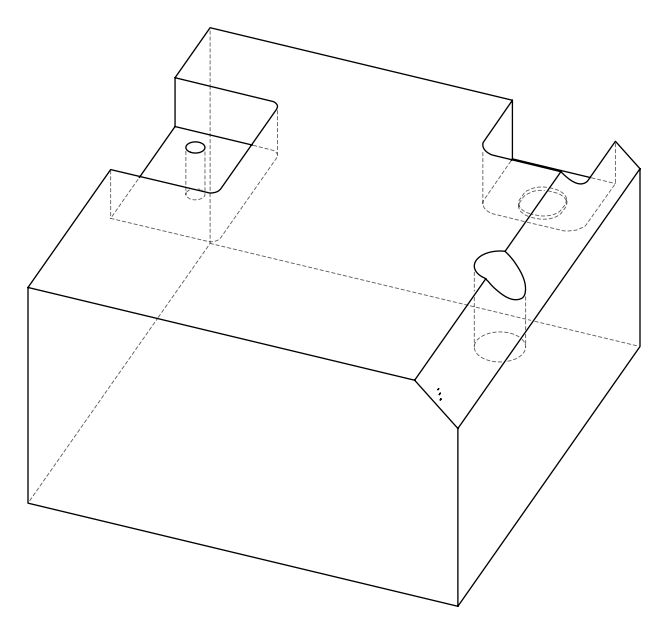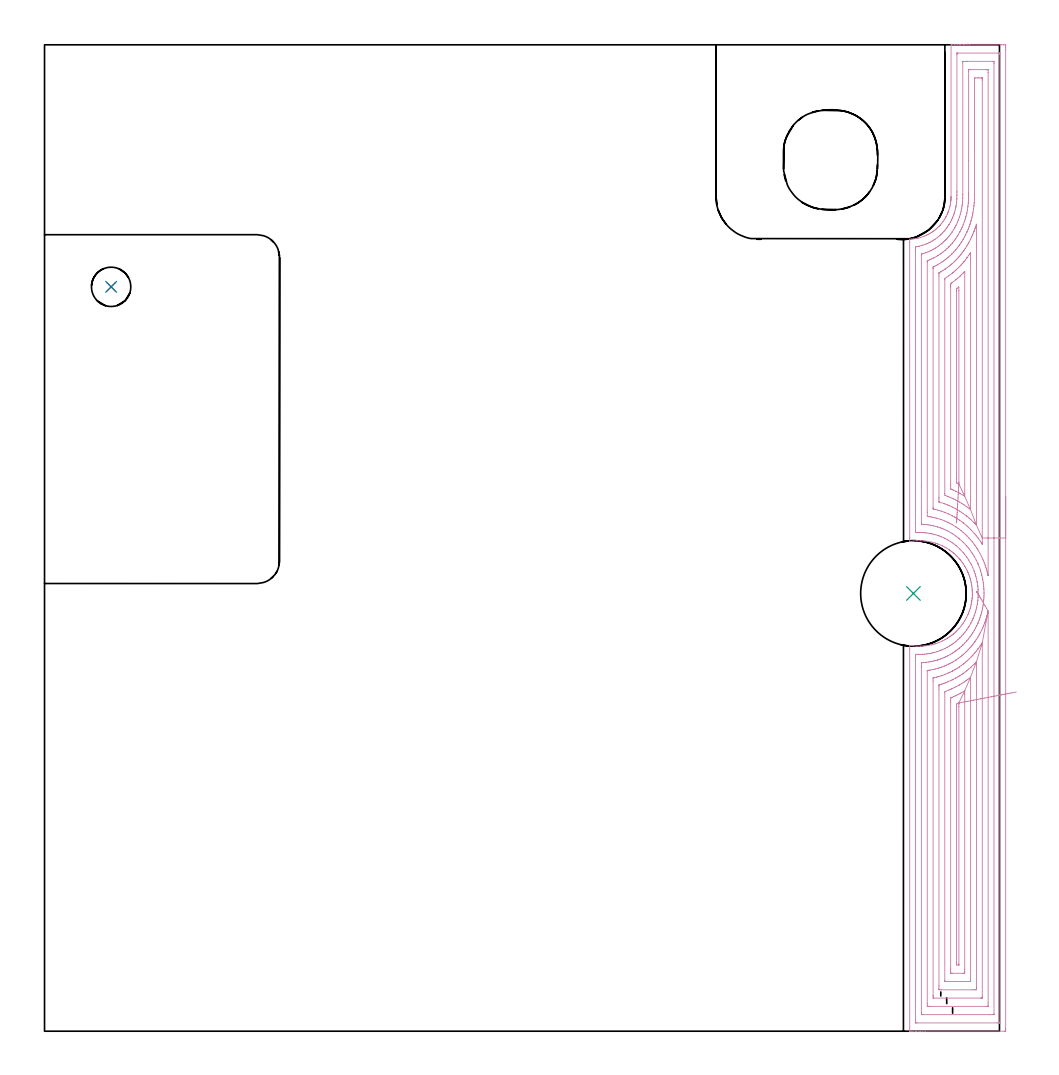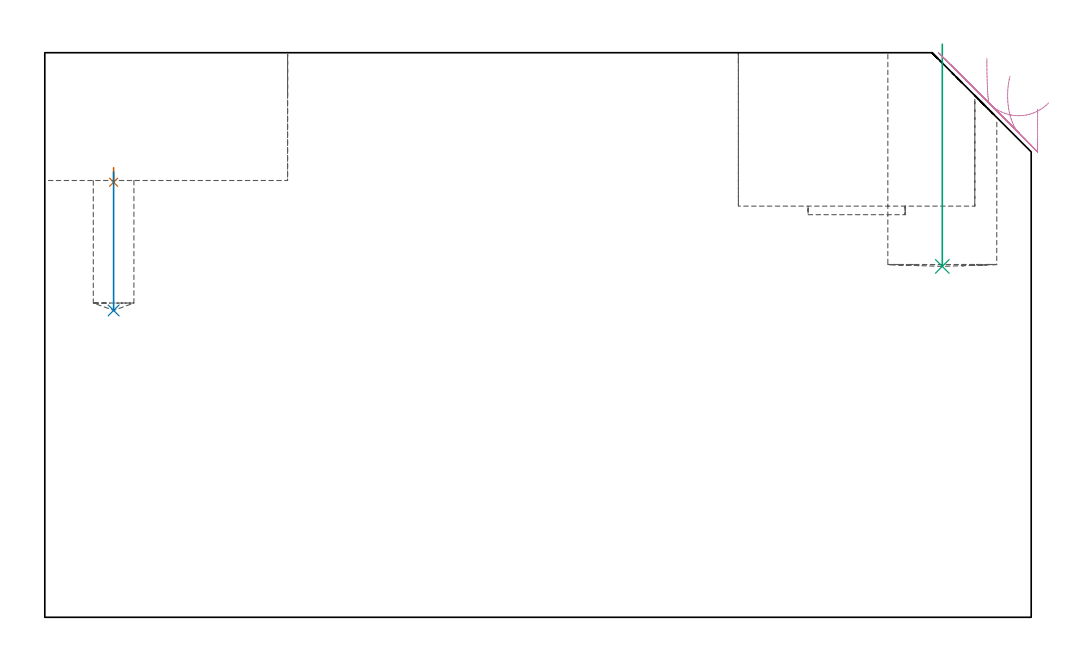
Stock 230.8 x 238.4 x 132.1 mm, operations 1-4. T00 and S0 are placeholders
(PLAN: 7 operations, 6 tool changes, 49.3 min)
(1 SPOT_DRILL | STEP1POCKET | NXT0321_9005460120000 | 0.03 min | 3268 mm3)
(2 DRILL_BLIND_HOLE_INTO_CENTER | STEP1POCKET | NXT0301_066 | 0.14 min | 2117 mm3)
(3 INDEXABLE_INSERT_DRILL_BLIND_HOLE_FROM_SOLID | STEP1POCKET_1 | NXT0302_022 | 0.21 min | 25371 mm3)
(4 AREA_MILL | FG_CHAMFER_SURFACE | UGT0205_001 | 15.27 min | 62050 mm3)
(5 MILL_RECTANGULAR_POCKET | POCKET_RECTANGULAR_STRAIGHT | NXT0201_012 | Follow Part, ap 4, ae 75% | 1.59 min | 17273 mm3)
(6 MILL_SLOT | SLOT_PARTIAL_RECTANGULAR | NXT0201_013 | Follow Part, ap 2.5, ae 75% | 26.63 min | 139476 mm3)
(7 MILL_SLOT_1 | SLOT_PARTIAL_RECTANGULAR_1 | NXT0201_012 | Follow Part, ap 4, ae 75% | 5.42 min | 73185 mm3)
(TOOL NXT0321_9005460120000 | NC Spot Drill, 142deg, 12mm, Carbide, Uncoated | D12 PA142 FL30 Z2)
(TOOL NXT0301_066 | Carbide Drill 9.5mm [860.1-0950-029A1-MM 2214] | D9.5 PA140 FL47 Z2)
(TOOL NXT0302_022 | Index. Insert Drill 25.5mm [880-D2550L25-03] | D25.5 PA176 FL77 Z2)
(TOOL UGT0205_001 | Chamfer Mill 20 x 3 x 45 deg. | D20 FL50 Z2)
(TOOL NXT0201_012 | ENDMILL 16mm [2P460-1600-NA 1630] | D16 FL38 Z6)
(TOOL NXT0201_013 | ENDMILL 10mm | D10 FL30 Z4)
(OP 1 SPOT_DRILL)
G17 G21 G94 G90
T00 M6
G54
G17 G0 G90 X16.1 Y179.9 S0 M3
G43 Z142.1 H0
G94 G81 G98 Z101.791 F250. R105.2
G80
M5
M2
(OP 2 DRILL_BLIND_HOLE_INTO_CENTER)
G17 G21 G94 G90
T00 M6
G54
G17 G0 G90 X16.1 Y179.9 S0 M3
G43 Z142.1 H1
G94 G81 G98 Z71.8 F250. R104.2
G80
M5
M2
(OP 3 INDEXABLE_INSERT_DRILL_BLIND_HOLE_FROM_SOLID)
G17 G21 G94 G90
T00 M6
G54
G17 G0 G90 X210. Y105.8 S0 M3
G43 Z142.1 H1
G94 G81 G98 Z82.1 F250. R134.1
G80
M5
M2
(OP 4 AREA_MILL)
G17 G21 G94 G90
T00 M6
G54
G17 G0 G90 X232.3 Y129.2 S1061 M3
G43 Z142.1 H0
Z118.9
G94 G1 Y129.162 Z118.028 F250.
Y129.048 Z117.163
Y128.859 Z116.312
Y128.597 Z115.48
Y128.263 Z114.674
Y127.86 Z113.9
Y127.392 Z113.164
Y126.86 Z112.472
Y126.271 Z111.829
Y125.628 Z111.24
Y124.936 Z110.708
Y124.2 Z110.24
Y123.426 Z109.837
Y122.62 Z109.503
Y121.788 Z109.241
Y120.936 Z109.052
Y120.072 Z108.938
Y119.2 Z108.9
Y0.596
X232.296 Y0.223 Z108.902
X232.292 Y0.01 Z108.906
X232.074 Y0. Z109.123
X212.872 Z128.323
X212.279 Z128.914
X211.691 Z129.506
X211.393 Z129.803
X210.805 Z130.392
X210.507 Z130.688
X209.911 Z131.288
X209.45 Z131.75
X209.126 Z132.065
X209.103 Y0.009 Z132.088
X209.1 Y0.15 Z132.1
Y92.447
X209.106 Y93.267 Z132.092
X209.423 Y93.223 Z131.776
X209.932 Y93.157 Z131.267
X210.815 Y93.081 Z130.384
X211.698 Y93.064 Z129.502
X212.58 Y93.107 Z128.619
X213.463 Y93.213 Z127.737
X214.346 Y93.384 Z126.854
X214.968 Y93.547 Z126.232
X215.227 Y93.616 Z125.97
X215.382 Y93.663 Z125.814
X215.563 Y93.718 Z125.634
X216.111 Y93.926 Z125.088
X216.993 Y94.307 Z124.206
X217.608 Y94.612 Z123.59
X217.876 Y94.764 Z123.323
X218.321 Y95.036 Z122.879
X218.346 Y95.053 Z122.854
X218.758 Y95.323 Z122.441
X219.019 Y95.506 Z122.18
X219.285 Y95.717 Z121.913
X219.37 Y95.786 Z121.825
X219.493 Y95.882 Z121.706
X219.641 Y95.999 Z121.558
X219.659 Y96.014 Z121.54
X219.814 Y96.148 Z121.382
X220.109 Y96.4 Z121.09
X220.257 Y96.543 Z120.942
X220.523 Y96.801 Z120.675
X220.99 Y97.294 Z120.209
X221.406 Y97.783 Z119.793
X221.723 Y98.188 Z119.477
X222.011 Y98.596 Z119.187
X222.288 Y99.01 Z118.91
X222.334 Y99.082 Z118.865
X222.365 Y99.135 Z118.834
X222.593 Y99.527 Z118.607
X222.623 Y99.581 Z118.577
X222.834 Y99.976 Z118.363
X223.171 Y100.676 Z118.028
X223.254 Y100.87 Z117.943
X223.427 Y101.316 Z117.768
X223.588 Y101.765 Z117.61
X223.726 Y102.211 Z117.47
X223.738 Y102.257 Z117.457
X223.801 Y102.476 Z117.399
X223.842 Y102.631 Z117.355
X223.849 Y102.659 Z117.347
X223.858 Y102.702 Z117.335
X223.952 Y103.105 Z117.241
X223.961 Y103.148 Z117.232
X224.053 Y103.589 Z117.144
X224.101 Y103.904 Z117.097
X224.117 Y104.017 Z117.079
X224.172 Y104.447 Z117.027
X224.19 Y104.646 Z117.009
X224.21 Y104.894 Z116.984
X224.237 Y105.348 Z116.962
X224.238 Y105.443 Z116.957
X224.247 Y105.844 Z116.95
X224.246 Y105.931 Z116.953
X224.237 Y106.235 Z116.958
X224.225 Y106.426 Z116.966
X224.219 Y106.564 Z116.976
X224.211 Y106.683 Z116.982
X224.208 Y106.715 Z116.985
X224.173 Y107.129 Z117.023
X224.113 Y107.607 Z117.082
X224.082 Y107.821 Z117.116
X224.051 Y108.023 Z117.147
X223.958 Y108.471 Z117.236
X223.951 Y108.499 Z117.243
X223.855 Y108.918 Z117.34
X223.802 Y109.118 Z117.397
X223.726 Y109.391 Z117.471
X223.604 Y109.79 Z117.596
X223.597 Y109.812 Z117.602
X223.428 Y110.282 Z117.767
X223.319 Y110.566 Z117.879
X223.264 Y110.706 Z117.933
X223.211 Y110.829 Z117.986
X223.171 Y110.925 Z118.027
X223.015 Y111.264 Z118.185
X222.839 Y111.62 Z118.358
X222.597 Y112.066 Z118.601
X222.438 Y112.342 Z118.762
X222.349 Y112.494 Z118.851
X222.289 Y112.59 Z118.911
X222.021 Y112.992 Z119.179
X221.729 Y113.404 Z119.471
X221.439 Y113.778 Z119.759
X221.406 Y113.821 Z119.793
X221.289 Y113.962 Z119.91
X221.213 Y114.054 Z119.986
X221. Y114.295 Z120.196
X220.648 Y114.669 Z120.552
X220.524 Y114.8 Z120.676
X220.201 Y115.113 Z120.999
X220.136 Y115.176 Z121.064
X219.814 Y115.455 Z121.383
X219.641 Y115.606 Z121.558
X219.347 Y115.843 Z121.849
X219.037 Y116.081 Z122.163
X218.927 Y116.155 Z122.269
X218.824 Y116.227 Z122.375
X218.758 Y116.272 Z122.441
X218.594 Y116.377 Z122.604
X218.484 Y116.446 Z122.711
X217.876 Y116.834 Z123.324
X217.653 Y116.965 Z123.547
X216.993 Y117.293 Z124.205
X216.11 Y117.681 Z125.088
X215.872 Y117.774 Z125.326
X215.825 Y117.79 Z125.373
X215.633 Y117.859 Z125.566
X215.382 Y117.936 Z125.816
X215.228 Y117.983 Z125.971
X214.346 Y118.216 Z126.854
X213.463 Y118.387 Z127.737
X212.581 Y118.493 Z128.619
X211.698 Y118.536 Z129.502
X210.815 Y118.519 Z130.385
X209.933 Y118.443 Z131.267
X209.435 Y118.379 Z131.764
X209.107 Y118.333 Z132.093
X209.1 Y119.2 Z132.1
Y190.541
X209.107 Y191.405 Z132.093
X209.48 Y191.427 Z131.72
X209.536 Y191.433 Z131.664
X209.931 Y191.474 Z131.265
X210.507 Y191.564 Z130.688
X210.761 Y191.603 Z130.438
X210.815 Y191.611 Z130.383
X210.95 Y191.64 Z130.248
X211.258 Y191.705 Z129.942
X211.698 Y191.827 Z129.502
X212.45 Y192.071 Z128.75
X212.581 Y192.123 Z128.619
X213.024 Y192.314 Z128.175
X213.045 Y192.324 Z128.154
X213.166 Y192.382 Z128.03
X213.232 Y192.414 Z127.966
X213.463 Y192.523 Z127.737
X213.647 Y192.622 Z127.553
X213.862 Y192.737 Z127.338
X214.254 Y192.965 Z126.944
X214.345 Y193.023 Z126.853
X214.495 Y193.127 Z126.702
X214.791 Y193.332 Z126.408
X215.033 Y193.513 Z126.165
X215.228 Y193.659 Z125.971
X215.382 Y193.783 Z125.818
X215.475 Y193.859 Z125.724
X215.796 Y194.149 Z125.401
X216.064 Y194.405 Z125.135
X216.11 Y194.45 Z125.088
X216.12 Y194.461 Z125.076
X216.177 Y194.519 Z125.022
X216.353 Y194.702 Z124.846
X216.4 Y194.753 Z124.797
X216.416 Y194.772 Z124.781
X216.495 Y194.862 Z124.704
X216.711 Y195.115 Z124.485
X216.992 Y195.462 Z124.205
X217.128 Y195.647 Z124.068
X217.429 Y196.091 Z123.771
X217.711 Y196.542 Z123.488
X217.844 Y196.783 Z123.352
X217.875 Y196.838 Z123.322
X218.167 Y197.436 Z123.032
X218.189 Y197.486 Z123.01
X218.268 Y197.675 Z122.927
X218.356 Y197.881 Z122.84
X218.395 Y197.987 Z122.801
X218.443 Y198.121 Z122.751
X218.484 Y198.227 Z122.713
X218.522 Y198.33 Z122.675
X218.758 Y199.075 Z122.44
X218.794 Y199.224 Z122.405
X218.891 Y199.67 Z122.309
X218.97 Y200.118 Z122.229
X219.001 Y200.35 Z122.198
X219.029 Y200.565 Z122.168
X219.046 Y200.768 Z122.149
X219.049 Y200.798 Z122.147
X219.058 Y200.914 Z122.134
X219.068 Y201.012 Z122.126
X219.074 Y201.124 Z122.121
X219.079 Y201.242 Z122.113
X219.093 Y201.459 Z122.106
Y201.487 Z122.105
X219.095 Y201.564 Z122.103
X219.099 Y201.683 Z122.1
X219.1 Y238.25
X219.102 Y238.39 Z122.088
X219.189 Y238.397 Z122.003
X219.282 Y238.4 Z121.917
X219.967 Z121.233
X220.547 Z120.652
X221.143 Z120.053
X221.441 Z119.756
X222.03 Z119.167
X222.328 Z118.87
X222.916 Z118.279
X223.498 Z117.698
X231.188 Z110.009
X231.78 Y238.396 Z109.417
X232.292 Y238.392 Z108.906
X232.294 Y238.322 Z108.903
X232.299 Y237.804 Z108.901
X232.3 Y237.281 Z108.9
Y119.2
X230.886 Z110.314
X230.885 Y2.158 Z110.315
X230.884 Y2.048 Z110.316
X230.882 Y2.022 Z110.318
X230.88 Y2.015 Z110.32
X230.868 Y2.01 Z110.332
X230.761 Y2.006 Z110.439
X230.383 Y2.001 Z110.817
X210.883 Z130.317
X210.648 Y2.004 Z130.552
X210.558 Y2.007 Z130.642
X210.524 Y2.01 Z130.676
X210.521 Y2.052 Z130.679
X210.518 Y2.158 Z130.682
X210.514 Y2.372 Z130.686
X210.515 Y90.664 Z130.685
X210.528 Y91.092 Z130.672
X210.979 Y91.081 Z130.221
X211.393 Y91.078 Z129.807
X211.866 Y91.079 Z129.334
X212.279 Y91.099 Z128.921
X212.707 Y91.125 Z128.493
X213.166 Y91.177 Z128.034
X213.5 Y91.219 Z127.7
X214.052 Y91.313 Z127.148
X214.255 Y91.351 Z126.945
X214.567 Y91.418 Z126.633
X214.939 Y91.506 Z126.261
X214.978 Y91.516 Z126.222
X215.129 Y91.555 Z126.071
X215.67 Y91.711 Z125.53
X215.825 Y91.761 Z125.375
X216.324 Y91.945 Z124.876
X216.711 Y92.101 Z124.489
X216.955 Y92.202 Z124.245
X217.517 Y92.447 Z123.683
X217.571 Y92.474 Z123.629
X217.598 Y92.487 Z123.602
X218.156 Y92.778 Z123.044
X218.484 Y92.967 Z122.716
X218.716 Y93.106 Z122.484
X219.089 Y93.339 Z122.111
X219.37 Y93.531 Z121.83
X219.775 Y93.824 Z121.425
X220.302 Y94.231 Z120.898
X220.752 Y94.624 Z120.448
X221.143 Y94.98 Z120.057
X221.216 Y95.049 Z119.984
X221.29 Y95.122 Z119.91
X221.649 Y95.505 Z119.551
X222.03 Y95.918 Z119.17
X222.075 Y95.969 Z119.125
X222.113 Y96.014 Z119.087
X222.471 Y96.462 Z118.729
X222.815 Y96.906 Z118.385
X222.842 Y96.943 Z118.358
X222.858 Y96.965 Z118.342
X222.916 Y97.049 Z118.284
X223.214 Y97.498 Z117.986
X223.409 Y97.798 Z117.791
X223.555 Y98.046 Z117.645
X223.802 Y98.476 Z117.398
X223.877 Y98.614 Z117.323
X223.917 Y98.689 Z117.283
X224.171 Y99.21 Z117.029
X224.35 Y99.581 Z116.85
X224.412 Y99.72 Z116.788
X224.453 Y99.818 Z116.747
X224.689 Y100.407 Z116.511
X224.706 Y100.455 Z116.494
X224.712 Y100.473 Z116.488
X224.927 Y101.125 Z116.273
X225.002 Y101.365 Z116.198
X225.129 Y101.814 Z116.071
X225.243 Y102.257 Z115.958
X225.279 Y102.406 Z115.921
X225.305 Y102.528 Z115.895
X225.427 Y103.148 Z115.773
X225.448 Y103.276 Z115.752
X225.558 Y104.04 Z115.642
X225.56 Y104.056 Z115.64
X225.575 Y104.191 Z115.625
X225.628 Y104.878 Z115.572
X225.631 Y104.932 Z115.569
X225.657 Y105.741 Z115.543
Y105.824
X225.633 Y106.658 Z115.567
X225.629 Y106.715 Z115.571
X225.575 Y107.409 Z115.625
X225.551 Y107.607 Z115.649
X225.548 Y107.635 Z115.652
X225.421 Y108.499 Z115.779
X225.407 Y108.583 Z115.793
X225.387 Y108.689 Z115.813
X225.229 Y109.391 Z115.971
X225.11 Y109.859 Z116.09
X224.988 Y110.282 Z116.212
X224.882 Y110.624 Z116.318
X224.701 Y111.161 Z116.499
X224.697 Y111.174 Z116.503
X224.689 Y111.195 Z116.511
X224.326 Y112.066 Z116.874
X224.002 Y112.757 Z117.198
X223.895 Y112.958 Z117.305
X223.802 Y113.125 Z117.398
X223.38 Y113.849 Z117.82
X222.916 Y114.543 Z118.284
X222.776 Y114.741 Z118.424
X222.348 Y115.313 Z118.852
X222.08 Y115.633 Z119.12
X222.03 Y115.688 Z119.17
X221.239 Y116.525 Z119.961
X221.143 Y116.615 Z120.057
X220.28 Y117.393 Z120.92
X220.251 Y117.416 Z120.949
X219.754 Y117.796 Z121.446
X219.37 Y118.065 Z121.83
X219.002 Y118.308 Z122.198
X218.484 Y118.629 Z122.716
X218.247 Y118.771 Z122.953
X217.771 Y119.026 Z123.429
X217.598 Y119.112 Z123.602
X217.417 Y119.2 Z123.783
X216.711 Y119.501 Z124.489
X216.201 Y119.713 Z124.999
X215.825 Y119.836 Z125.375
X214.948 Y120.092 Z126.252
X214.935 Y120.095 Z126.265
X214.431 Y120.208 Z126.769
X214.052 Y120.287 Z127.148
X213.812 Y120.333 Z127.388
X213.166 Y120.421 Z128.034
X212.793 Y120.467 Z128.407
X212.279 Y120.5 Z128.921
X211.852 Y120.522 Z129.348
X211.393 Y120.523 Z129.807
X210.969 Y120.518 Z130.231
X210.655 Y120.508 Z130.545
X210.609 Y120.506 Z130.591
X210.561 Z130.639
X210.526 Y120.507 Z130.674
X210.521 Y120.546 Z130.679
X210.514 Y120.976 Z130.686
Y120.984
Y188.75
X210.516 Y189.199 Z130.684
X210.518 Y189.42 Z130.682
X210.521 Y189.529 Z130.679
X210.525 Y189.545 Z130.675
X210.546 Y189.551 Z130.654
X210.593 Y189.563 Z130.608
X211.098 Y189.649 Z130.102
X211.341 Y189.702 Z129.859
X211.393 Y189.715 Z129.807
X212.036 Y189.894 Z129.164
X212.279 Y189.97 Z128.921
X212.706 Y190.112 Z128.494
X213.166 Y190.293 Z128.034
X213.34 Y190.366 Z127.86
X213.73 Y190.541 Z127.47
X213.946 Y190.648 Z127.254
X214.052 Y190.705 Z127.148
X214.516 Y190.966 Z126.684
X214.939 Y191.218 Z126.261
X215.069 Y191.302 Z126.131
X215.26 Y191.433 Z125.94
X215.825 Y191.854 Z125.375
X216.087 Y192.061 Z125.113
X216.399 Y192.324 Z124.801
X216.563 Y192.474 Z124.637
X216.711 Y192.616 Z124.489
X217.01 Y192.915 Z124.19
X217.299 Y193.216 Z123.901
X217.44 Y193.375 Z123.76
X217.598 Y193.562 Z123.602
X217.84 Y193.864 Z123.36
X218.028 Y194.108 Z123.172
X218.217 Y194.376 Z122.983
X218.484 Y194.766 Z122.716
X218.575 Y194.908 Z122.625
X218.631 Y195. Z122.569
X218.905 Y195.468 Z122.295
X219.129 Y195.891 Z122.071
X219.179 Y195.988 Z122.021
X219.21 Y196.053 Z121.99
X219.37 Y196.394 Z121.83
X219.487 Y196.666 Z121.713
X219.535 Y196.783 Z121.665
X219.734 Y197.309 Z121.466
X219.86 Y197.675 Z121.34
X219.916 Y197.846 Z121.284
X219.956 Y197.977 Z121.244
X220.126 Y198.567 Z121.074
X220.142 Y198.625 Z121.058
X220.153 Y198.671 Z121.047
X220.257 Y199.158 Z120.943
X220.302 Y199.413 Z120.898
X220.309 Y199.458 Z120.891
X220.413 Y200.193 Z120.787
X220.43 Y200.35 Z120.77
X220.482 Y201.015 Z120.718
X220.494 Y201.242 Z120.706
X220.509 Y201.88 Z120.691
X220.511 Y202.134 Z120.689
X220.513 Y202.767 Z120.687
X220.514 Y203.026 Z120.686
X220.515 Y236.021 Z120.685
X220.517 Y236.337 Z120.683
X220.519 Y236.375 Z120.681
X220.52 Y236.387 Z120.68
X220.541 Y236.39 Z120.659
X220.641 Y236.396 Z120.559
X220.767 Y236.399 Z120.433
X230.517 Y236.4 Z110.683
X230.752 Y236.396 Z110.448
X230.842 Y236.393 Z110.358
X230.876 Y236.39 Z110.324
X230.879 Y236.348 Z110.321
X230.883 Y236.242 Z110.317
X230.886 Y236.028 Z110.314
Y119.2
X229.472 Z111.728
X229.471 Y4.163 Z111.729
X229.47 Y4.075 Z111.73
X229.467 Y4.032 Z111.733
X229.466 Y4.017 Z111.734
X229.443 Y4.01 Z111.757
X229.28 Y4.002 Z111.92
X229.121 Y4.001 Z112.079
X228.396 Y4. Z112.804
X212.279 Y4.001 Z128.921
X212.118 Y4.003 Z129.082
X212.01 Y4.007 Z129.19
X211.935 Y4.012 Z129.265
X211.933 Y4.046 Z129.267
X211.931 Y4.163 Z129.269
X211.929 Y4.515 Z129.271
Y87.988
X211.93 Y88.34 Z129.27
X211.933 Y88.88 Z129.267
X211.935 Y89.048 Z129.265
X212.089 Y89.072 Z129.111
X212.279 Y89.089 Z128.921
X212.908 Y89.14 Z128.292
X213.166 Y89.169 Z128.034
X213.696 Y89.239 Z127.504
X214.052 Y89.299 Z127.148
X214.448 Y89.374 Z126.752
X214.939 Y89.481 Z126.261
X215.172 Y89.537 Z126.028
X215.825 Y89.71 Z125.375
X215.873 Y89.723 Z125.327
X216.04 Y89.772 Z125.16
X216.534 Y89.95 Z124.666
X216.711 Y90.02 Z124.489
X217.166 Y90.206 Z124.034
X217.598 Y90.391 Z123.602
X217.785 Y90.475 Z123.415
X218.191 Y90.664 Z123.009
X218.386 Y90.763 Z122.814
X218.484 Y90.816 Z122.716
X218.956 Y91.08 Z122.244
X219.37 Y91.327 Z121.83
X219.511 Y91.414 Z121.689
X219.733 Y91.555 Z121.467
X220.044 Y91.77 Z121.156
X220.257 Y91.923 Z120.943
X220.555 Y92.147 Z120.645
X220.943 Y92.447 Z120.257
X221.053 Y92.538 Z120.147
X221.143 Y92.614 Z120.057
X221.528 Y92.952 Z119.672
X221.954 Y93.339 Z119.246
X221.993 Y93.376 Z119.207
X222.03 Y93.413 Z119.17
X222.427 Y93.831 Z118.773
X222.802 Y94.231 Z118.398
X222.856 Y94.291 Z118.344
X222.916 Y94.361 Z118.284
X223.258 Y94.779 Z117.942
X223.535 Y95.122 Z117.665
X223.651 Y95.275 Z117.549
X223.802 Y95.481 Z117.398
X224.021 Y95.794 Z117.179
X224.171 Y96.014 Z117.029
X224.376 Y96.329 Z116.824
X224.689 Y96.837 Z116.511
X224.714 Y96.88 Z116.486
X224.728 Y96.906 Z116.472
X225.026 Y97.458 Z116.174
X225.199 Y97.798 Z116.001
X225.324 Y98.05 Z115.876
X225.575 Y98.572 Z115.625
X225.611 Y98.653 Z115.589
X225.626 Y98.689 Z115.574
X225.862 Y99.293 Z115.338
X225.971 Y99.581 Z115.229
X226.097 Y99.948 Z115.103
X226.272 Y100.473 Z114.928
X226.317 Y100.619 Z114.883
X226.461 Y101.121 Z114.739
X226.511 Y101.315 Z114.689
X226.522 Y101.365 Z114.678
X226.675 Y102.042 Z114.525
X226.718 Y102.257 Z114.482
X226.819 Y102.789 Z114.381
X226.87 Y103.148 Z114.33
X226.927 Y103.572 Z114.273
X226.979 Y104.04 Z114.221
X227.007 Y104.383 Z114.193
X227.042 Y104.932 Z114.158
X227.054 Y105.228 Z114.146
X227.07 Y105.824 Z114.13
X227.063 Y106.11 Z114.137
X227.042 Y106.715 Z114.158
X227.021 Y107.044 Z114.179
X226.976 Y107.607 Z114.224
X226.928 Y108.03 Z114.272
X226.861 Y108.499 Z114.339
X226.774 Y109.077 Z114.426
X226.708 Y109.391 Z114.492
X226.527 Y110.216 Z114.673
X226.511 Y110.282 Z114.689
X226.461 Y110.475 Z114.739
X226.256 Y111.174 Z114.944
X226.165 Y111.473 Z115.035
X225.955 Y112.066 Z115.245
X225.622 Y112.911 Z115.578
X225.602 Y112.958 Z115.598
X225.575 Y113.021 Z115.625
X225.181 Y113.849 Z116.019
X224.715 Y114.715 Z116.485
X224.7 Y114.741 Z116.5
X224.689 Y114.76 Z116.511
X224.357 Y115.298 Z116.843
X224.134 Y115.633 Z117.066
X223.802 Y116.116 Z117.398
X223.496 Y116.525 Z117.704
X223.242 Y116.85 Z117.958
X222.916 Y117.239 Z118.284
X222.757 Y117.416 Z118.444
X222.03 Y118.178 Z119.17
X221.899 Y118.308 Z119.301
X221.143 Y118.976 Z120.057
X220.881 Y119.2 Z120.319
X220.257 Y119.676 Z120.943
X219.644 Y120.092 Z121.556
X219.37 Y120.266 Z121.83
X218.911 Y120.554 Z122.289
X218.484 Y120.78 Z122.716
X218.093 Y120.984 Z123.107
X217.598 Y121.21 Z123.602
X217.191 Y121.393 Z124.009
X216.711 Y121.583 Z124.489
X216.507 Y121.662 Z124.693
X215.86 Y121.875 Z125.34
X215.811 Y121.889 Z125.389
X214.939 Y122.115 Z126.261
X214.622 Y122.194 Z126.578
X214.052 Y122.301 Z127.148
X213.55 Y122.381 Z127.65
X213.166 Y122.427 Z128.034
X212.557 Y122.488 Z128.643
X212.036 Y122.525 Z129.164
X211.971 Y122.532 Z129.229
X211.937 Y122.537 Z129.263
X211.935 Y122.557 Z129.265
X211.931 Y122.649 Z129.269
X211.929 Y122.767 Z129.271
X211.928 Y131.617 Z129.272
X211.929 Y187.596 Z129.271
X211.931 Y187.731 Z129.269
X211.933 Y187.797 Z129.267
X211.934 Y187.807 Z129.266
X211.966 Y187.82 Z129.234
X212.098 Y187.866 Z129.102
X212.24 Y187.905 Z128.96
X212.279 Y187.917 Z128.921
X212.908 Y188.125 Z128.292
X213.166 Y188.217 Z128.034
X213.551 Y188.37 Z127.649
X214.052 Y188.588 Z127.148
X214.168 Y188.641 Z127.032
X214.412 Y188.757 Z126.788
X214.753 Y188.944 Z126.447
X214.939 Y189.049 Z126.261
X215.314 Y189.271 Z125.886
X215.825 Y189.596 Z125.375
X215.857 Y189.617 Z125.343
X215.903 Y189.649 Z125.297
X216.366 Y189.996 Z124.834
X216.711 Y190.261 Z124.489
X216.866 Y190.386 Z124.334
X217.049 Y190.541 Z124.151
X217.336 Y190.804 Z123.864
X217.598 Y191.052 Z123.602
X217.789 Y191.241 Z123.411
X217.976 Y191.433 Z123.224
X218.218 Y191.7 Z122.982
X218.484 Y192.003 Z122.716
X218.63 Y192.178 Z122.57
X218.748 Y192.324 Z122.452
X219.019 Y192.681 Z122.181
X219.37 Y193.176 Z121.83
X219.387 Y193.2 Z121.813
X219.398 Y193.216 Z121.802
X219.729 Y193.747 Z121.471
X219.945 Y194.108 Z121.255
X220.057 Y194.309 Z121.143
X220.257 Y194.684 Z120.943
X220.361 Y194.894 Z120.839
X220.411 Y195. Z120.789
X220.64 Y195.506 Z120.56
X220.8 Y195.891 Z120.4
X220.895 Y196.141 Z120.305
X221.131 Y196.783 Z120.069
X221.134 Y196.792 Z120.066
X221.143 Y196.819 Z120.057
X221.337 Y197.48 Z119.863
X221.393 Y197.675 Z119.807
X221.52 Y198.187 Z119.68
X221.602 Y198.567 Z119.598
X221.669 Y198.93 Z119.531
X221.75 Y199.458 Z119.45
X221.785 Y199.704 Z119.415
X221.853 Y200.35 Z119.347
X221.867 Y200.514 Z119.333
X221.91 Y201.242 Z119.29
X221.914 Y201.358 Z119.286
X221.926 Y202.134 Z119.274
X221.927 Y202.237 Z119.273
X221.929 Y234.237 Z119.271
X221.93 Y234.337 Z119.27
X221.933 Y234.372 Z119.267
X221.935 Y234.39 Z119.265
X221.949 Y234.392 Z119.251
X222.03 Y234.396 Z119.17
X222.754 Y234.4 Z118.446
X222.916 Z118.284
X229.121 Y234.399 Z112.079
X229.282 Y234.397 Z111.918
X229.39 Y234.393 Z111.81
X229.465 Y234.388 Z111.735
X229.467 Y234.354 Z111.733
X229.469 Y234.237 Z111.731
X229.471 Y233.885 Z111.729
X229.472 Y119.2 Z111.728
X228.057 Z113.143
Y110.461
X228.056 Y110.282 Z113.144
X228.053 Y110.155 Z113.147
X228.051 Y110.095 Z113.149
X228.03 Y110.167 Z113.17
X228.008 Y110.244 Z113.192
X227.999 Y110.282 Z113.201
X227.926 Y110.593 Z113.274
X227.78 Y111.174 Z113.42
X227.679 Y111.546 Z113.521
X227.606 Y111.807 Z113.594
X227.524 Y112.066 Z113.676
X227.348 Y112.609 Z113.852
X227.223 Y112.958 Z113.977
X227.148 Y113.158 Z114.052
X226.863 Y113.849 Z114.337
X226.737 Y114.148 Z114.463
X226.461 Y114.754 Z114.739
X225.992 Y115.633 Z115.208
X225.575 Y116.368 Z115.625
X225.481 Y116.525 Z115.719
X225.321 Y116.78 Z115.879
X224.881 Y117.416 Z116.319
X224.689 Y117.682 Z116.511
X224.21 Y118.308 Z116.99
X223.802 Y118.798 Z117.398
X223.43 Y119.2 Z117.77
X222.916 Y119.738 Z118.284
X222.545 Y120.092 Z118.655
X222.03 Y120.55 Z119.17
X221.521 Y120.984 Z119.679
X221.143 Y121.271 Z120.057
X220.8 Y121.525 Z120.4
X220.291 Y121.875 Z120.909
X220.257 Y121.898 Z120.943
X220.194 Y121.938 Z121.006
X219.37 Y122.439 Z121.83
X218.766 Y122.767 Z122.434
X218.484 Y122.905 Z122.716
X218.223 Y123.029 Z122.977
X217.598 Y123.3 Z123.602
X216.714 Y123.656 Z124.486
X216.705 Y123.659 Z124.495
X215.825 Y123.913 Z125.375
X215.473 Y124.013 Z125.727
X214.939 Y124.142 Z126.261
X214.33 Y124.271 Z126.87
X214.052 Y124.318 Z127.148
X213.854 Y124.35 Z127.346
X213.577 Y124.392 Z127.623
X213.443 Y124.415 Z127.757
X213.36 Y124.43 Z127.84
X213.35 Y124.452 Z127.85
X213.343 Y125.442 Z127.857
Y185.904
X213.345 Y186.082 Z127.855
X213.347 Y186.17 Z127.853
X213.349 Y186.188 Z127.851
X213.362 Y186.204 Z127.838
X213.765 Y186.371 Z127.435
X214.052 Y186.495 Z127.148
X214.382 Y186.642 Z126.818
X214.939 Y186.902 Z126.261
X214.986 Y186.926 Z126.214
X215.077 Y186.974 Z126.123
X215.555 Y187.246 Z125.645
X215.825 Y187.406 Z125.375
X216.106 Y187.583 Z125.094
X216.541 Y187.866 Z124.659
X216.641 Y187.937 Z124.559
X216.711 Y187.989 Z124.489
X217.145 Y188.321 Z124.055
X217.598 Y188.671 Z123.602
X217.645 Y188.71 Z123.555
X217.7 Y188.757 Z123.5
X218.112 Y189.132 Z123.088
X218.484 Y189.484 Z122.716
X218.568 Y189.565 Z122.632
X218.65 Y189.649 Z122.55
X218.997 Y190.025 Z122.203
X219.37 Y190.44 Z121.83
X219.417 Y190.494 Z121.783
X219.456 Y190.541 Z121.744
X219.808 Y190.992 Z121.392
X220.141 Y191.433 Z121.059
X220.189 Y191.501 Z121.011
X220.257 Y191.6 Z120.943
X220.543 Y192.036 Z120.657
X220.729 Y192.324 Z120.471
X220.886 Y192.583 Z120.314
X221.143 Y193.017 Z120.057
X221.214 Y193.145 Z119.986
X221.251 Y193.216 Z119.949
X221.51 Y193.739 Z119.69
X221.686 Y194.108 Z119.514
X221.793 Y194.346 Z119.407
X222.03 Y194.887 Z119.17
X222.062 Y194.967 Z119.138
X222.074 Y195. Z119.126
X222.296 Y195.623 Z118.904
X222.389 Y195.891 Z118.811
X222.516 Y196.294 Z118.684
X222.663 Y196.783 Z118.537
X222.719 Y196.981 Z118.481
X222.895 Y197.675 Z118.305
X222.899 Y197.692 Z118.301
X222.916 Y197.771 Z118.284
X223.041 Y198.441 Z118.159
X223.062 Y198.567 Z118.138
X223.158 Y199.215 Z118.042
X223.189 Y199.458 Z118.011
X223.247 Y200.017 Z117.953
X223.275 Y200.35 Z117.925
X223.304 Y200.851 Z117.896
X223.323 Y201.242 Z117.877
X223.333 Y201.714 Z117.867
X223.338 Y202.134 Z117.862
X223.341 Y202.598 Z117.859
X223.342 Y210.507 Z117.858
X223.343 Y232.024 Z117.857
X223.344 Y232.179 Z117.856
X223.347 Y232.302 Z117.853
X223.349 Y232.376 Z117.851
X223.387 Y232.39 Z117.813
X223.802 Y232.399 Z117.398
X223.856 Y232.4 Z117.344
X227.401 Z113.799
X227.782 Y232.394 Z113.418
X227.973 Y232.39 Z113.227
X228.051 Y232.38 Z113.149
X228.052 Y232.319 Z113.148
X228.057 Y231.741 Z113.143
Y119.2
X226.643 Z114.557
Y118.125
Y117.943
X226.641 Y117.821 Z114.559
X226.638 Y117.725 Z114.562
X226.636 Y117.714 Z114.564
X226.632 Y117.717 Z114.568
X226.598 Y117.765 Z114.602
X226.461 Y117.974 Z114.739
X226.238 Y118.308 Z114.962
X225.75 Y119.024 Z115.45
X225.62 Y119.2 Z115.58
X225.575 Y119.259 Z115.625
X225.211 Y119.723 Z115.989
X224.913 Y120.092 Z116.287
X224.689 Y120.356 Z116.511
X224.105 Y120.984 Z117.095
X223.802 Y121.298 Z117.398
X223.198 Y121.875 Z118.002
X222.916 Y122.125 Z118.284
X222.168 Y122.767 Z119.032
X222.03 Y122.875 Z119.17
X221.594 Y123.205 Z119.606
X221.143 Y123.514 Z120.057
X220.928 Y123.659 Z120.272
X220.257 Y124.075 Z120.943
X219.967 Y124.252 Z121.233
X219.435 Y124.551 Z121.765
X219.37 Y124.585 Z121.83
X219.299 Y124.623 Z121.901
X218.484 Y125.001 Z122.716
X217.692 Y125.348 Z123.508
X217.598 Y125.385 Z123.602
X217.45 Y125.442 Z123.75
X216.711 Y125.691 Z124.489
X216.351 Y125.805 Z124.849
X215.825 Y125.948 Z125.375
X215.143 Y126.128 Z126.057
X214.939 Y126.177 Z126.261
X214.807 Y126.209 Z126.393
X214.763 Y126.232 Z126.437
X214.761 Y126.274 Z126.439
X214.759 Y126.334 Z126.441
X214.757 Y126.516 Z126.443
X214.758 Y184.299 Z126.442
X214.759 Y184.479 Z126.441
X214.764 Y184.663 Z126.436
X214.768 Y184.7 Z126.432
X214.785 Y184.71 Z126.415
X214.83 Y184.735 Z126.37
X214.939 Y184.79 Z126.261
X215.205 Y184.922 Z125.995
X215.735 Y185.19 Z125.465
X215.793 Y185.222 Z125.407
X215.825 Y185.241 Z125.375
X216.353 Y185.55 Z124.847
X216.711 Y185.774 Z124.489
X216.898 Y185.894 Z124.302
X217.179 Y186.082 Z124.021
X217.422 Y186.259 Z123.778
X217.598 Y186.391 Z123.602
X217.926 Y186.644 Z123.274
X218.347 Y186.974 Z122.853
X218.421 Y187.037 Z122.779
X218.484 Y187.093 Z122.716
X218.887 Y187.46 Z122.313
X219.319 Y187.866 Z121.881
X219.345 Y187.891 Z121.855
X219.37 Y187.918 Z121.83
X219.775 Y188.35 Z121.425
X220.149 Y188.757 Z121.051
X220.2 Y188.815 Z121.
X220.257 Y188.883 Z120.943
X220.597 Y189.307 Z120.603
X220.867 Y189.649 Z120.333
X220.985 Y189.808 Z120.215
X221.143 Y190.027 Z120.057
X221.352 Y190.331 Z119.848
X221.493 Y190.541 Z119.707
X221.703 Y190.87 Z119.497
X222.03 Y191.389 Z119.17
X222.046 Y191.416 Z119.154
X222.055 Y191.433 Z119.145
X222.362 Y191.99 Z118.838
X222.536 Y192.324 Z118.664
X222.663 Y192.579 Z118.537
X222.916 Y193.102 Z118.284
X222.952 Y193.18 Z118.248
X222.968 Y193.216 Z118.232
X223.214 Y193.808 Z117.986
X223.333 Y194.108 Z117.867
X223.461 Y194.452 Z117.739
X223.659 Y195. Z117.541
X223.695 Y195.108 Z117.505
X223.802 Y195.442 Z117.398
X223.906 Y195.787 Z117.294
X223.935 Y195.891 Z117.265
X224.095 Y196.489 Z117.105
X224.167 Y196.783 Z117.033
X224.266 Y197.208 Z116.934
X224.358 Y197.675 Z116.842
X224.411 Y197.954 Z116.789
X224.509 Y198.567 Z116.691
X224.532 Y198.725 Z116.668
X224.624 Y199.458 Z116.576
X224.63 Y199.517 Z116.57
X224.689 Y200.145 Z116.511
X224.7 Y200.338 Z116.5
X224.742 Y201.189 Z116.458
X224.755 Y202.134 Z116.445
X224.757 Y229.778 Z116.443
X224.761 Y230.19 Z116.439
X224.764 Y230.386 Z116.436
X224.963 Y230.394 Z116.237
X225.575 Y230.399 Z115.625
X225.844 Y230.4 Z115.356
X226.461 Y230.399 Z114.739
X226.55 Y230.397 Z114.65
X226.604 Y230.394 Z114.596
X226.628 Y230.391 Z114.572
X226.636 Y230.326 Z114.564
X226.641 Y229.961 Z114.559
X226.643 Y229.778 Z114.557
Y119.2
X225.223 Y122.318 Z115.977
X225.19 Y122.349 Z116.01
X225.102 Y122.437 Z116.098
X224.784 Y122.767 Z116.416
X224.689 Y122.862 Z116.511
X223.858 Y123.659 Z117.342
X223.802 Y123.708 Z117.398
X223.432 Y124.031 Z117.768
X222.916 Y124.465 Z118.284
X222.811 Y124.551 Z118.389
X222.03 Y125.12 Z119.17
X221.565 Y125.442 Z119.635
X221.143 Y125.709 Z120.057
X220.446 Y126.144 Z120.754
X220.257 Y126.247 Z120.943
X220.094 Y126.334 Z121.106
X219.37 Y126.689 Z121.83
X218.703 Y127.006 Z122.497
X218.484 Y127.099 Z122.716
X218.184 Y127.226 Z123.016
X217.598 Y127.443 Z123.602
X217.259 Y127.567 Z123.941
X216.293 Y127.869 Z124.907
X216.212 Y127.898 Z124.988
X216.178 Y127.912 Z125.022
X216.176 Y127.937 Z125.024
X216.174 Y128.118 Z125.026
X216.171 Y128.661 Z125.029
Y129.009
Y182.515
X216.173 Y183.056 Z125.027
X216.176 Y183.232 Z125.024
X216.178 Y183.27 Z125.022
X216.218 Y183.3 Z124.982
X216.394 Y183.407 Z124.806
X216.595 Y183.524 Z124.605
X216.711 Y183.593 Z124.489
X217.146 Y183.861 Z124.054
X217.598 Y184.149 Z123.602
X217.688 Y184.208 Z123.512
X217.821 Y184.299 Z123.379
X218.203 Y184.582 Z122.997
X218.484 Y184.794 Z122.716
X218.707 Y184.967 Z122.493
X218.988 Y185.19 Z122.212
X219.195 Y185.367 Z122.005
X219.37 Y185.521 Z121.83
X219.663 Y185.788 Z121.537
X219.978 Y186.082 Z121.222
X220.119 Y186.221 Z121.081
X220.257 Y186.361 Z120.943
X220.554 Y186.675 Z120.646
X220.833 Y186.974 Z120.367
X220.979 Y187.139 Z120.221
X221.143 Y187.329 Z120.057
X221.385 Y187.622 Z119.815
X221.582 Y187.866 Z119.618
X221.777 Y188.119 Z119.423
X222.03 Y188.454 Z119.17
X222.156 Y188.63 Z119.044
X222.245 Y188.757 Z118.955
X222.514 Y189.162 Z118.686
X222.833 Y189.649 Z118.367
X222.865 Y189.7 Z118.335
X222.916 Y189.783 Z118.284
X223.195 Y190.26 Z118.005
X223.356 Y190.541 Z117.844
X223.515 Y190.83 Z117.685
X223.802 Y191.379 Z117.398
X223.82 Y191.415 Z117.38
X223.829 Y191.433 Z117.371
X224.1 Y192.025 Z117.1
X224.234 Y192.324 Z116.966
X224.37 Y192.645 Z116.83
X224.604 Y193.216 Z116.596
X224.628 Y193.277 Z116.572
X224.689 Y193.442 Z116.511
X224.863 Y193.932 Z116.337
X224.924 Y194.108 Z116.276
X225.024 Y194.413 Z116.176
X225.212 Y195.011 Z115.988
X225.216 Y195.018 Z115.984
X225.22 Y195.023 Z115.98
X225.224 Y195.014 Z115.976
X225.227 Y195. Z115.973
X225.228 Y194.973 Z115.972
X225.229 Y189.671 Z115.971
X225.228 Y122.767 Z115.972
X225.226 Y122.419 Z115.974
X225.223 Y122.318 Z115.977
X223.802 Y126.062 Z117.398
X223.449 Y126.334 Z117.751
X222.916 Y126.722 Z118.284
X222.208 Y127.226 Z118.992
X222.03 Y127.342 Z119.17
X221.712 Y127.546 Z119.488
X221.143 Y127.886 Z120.057
X220.75 Y128.118 Z120.45
X220.257 Y128.37 Z120.943
X219.752 Y128.626 Z121.448
X219.37 Y128.799 Z121.83
X218.902 Y129.009 Z122.298
X218.484 Y129.179 Z122.716
X218.205 Y129.291 Z122.995
X217.598 Y129.522 Z123.602
X217.586 Y129.901 Z123.614
Y129.913
Y181.635
X217.598 Y181.937 Z123.602
X218.484 Y182.53 Z122.716
X218.983 Y182.905 Z122.217
X219.37 Y183.199 Z121.83
X219.487 Y183.29 Z121.713
X219.632 Y183.407 Z121.568
X219.97 Y183.696 Z121.23
X220.257 Y183.947 Z120.943
X220.441 Y184.113 Z120.759
X220.639 Y184.299 Z120.561
X220.894 Y184.55 Z120.306
X221.143 Y184.801 Z120.057
X221.334 Y184.999 Z119.866
X221.514 Y185.19 Z119.686
X221.759 Y185.463 Z119.441
X222.03 Y185.77 Z119.17
X222.172 Y185.938 Z119.028
X222.291 Y186.082 Z118.909
X222.567 Y186.434 Z118.633
X222.916 Y186.883 Z118.284
X222.955 Y186.935 Z118.245
X222.983 Y186.974 Z118.217
X223.319 Y187.46 Z117.881
X223.598 Y187.866 Z117.602
X223.802 Y188.166 Z117.398
X223.814 Y187.866 Z117.386
Y187.853
Y126.322
X223.802 Y126.062 Z117.398
X222.394 Y129.319 Z118.806
X222.296 Y129.375 Z118.904
X222.03 Y129.532 Z119.17
X221.406 Y129.901 Z119.794
X221.143 Y130.043 Z120.057
X220.845 Y130.201 Z120.355
X220.257 Y130.486 Z120.943
X219.608 Y130.793 Z121.592
X219.37 Y130.897 Z121.83
X219.187 Y130.978 Z122.013
X219.033 Y131.052 Z122.167
X219.006 Y131.07 Z122.194
X219.004 Y131.098 Z122.196
X219.002 Y131.164 Z122.198
X219. Y131.685 Z122.2
Y132.058
Y179.84
X219.001 Y180.212 Z122.199
X219.004 Y180.472 Z122.196
X219.007 Y180.601 Z122.193
X219.013 Y180.659 Z122.187
X219.106 Y180.732 Z122.094
X219.258 Y180.845 Z121.942
X219.37 Y180.93 Z121.83
X220.266 Y181.614 Z120.934
X220.278 Y181.623 Z120.922
X220.745 Y182.024 Z120.455
X221.143 Y182.37 Z120.057
X221.219 Y182.439 Z119.981
X221.301 Y182.515 Z119.899
X221.669 Y182.878 Z119.531
X222.03 Y183.237 Z119.17
X222.274 Y183.487 Z118.926
X222.376 Y183.589 Z118.824
X222.395 Y183.603 Z118.805
X222.397 Y183.58 Z118.803
X222.399 Y183.527 Z118.801
X222.4 Y183.465 Z118.8
Y183.407
Y129.901
X222.399 Y129.53 Z118.801
X222.394 Y129.319 Z118.806
X220.979 Y132.267 Z120.221
X220.939 Y132.283 Z120.261
X220.879 Y132.309 Z120.321
X220.819 Y132.336 Z120.381
X220.7 Y132.394 Z120.5
X220.578 Y132.456 Z120.622
X220.475 Y132.509 Z120.725
X220.42 Y132.542 Z120.78
X220.419 Y132.576 Z120.781
X220.417 Y132.734 Z120.783
X220.414 Y133.31 Z120.786
Y133.468
Y178.948
X220.417 Y179.236 Z120.783
X220.42 Y179.379 Z120.78
X220.423 Y179.442 Z120.777
X220.445 Y179.461 Z120.755
X220.549 Y179.546 Z120.651
X220.925 Y179.84 Z120.275
X220.942 Y179.845 Z120.258
X220.979 Y179.84 Z120.221
X220.986 Y178.948 Z120.214
Y132.735
X220.985 Y132.576 Z120.215
X220.98 Y132.29 Z120.22
X220.979 Y132.267 Z120.221
X220.928 Y131.401 Z120.31
X220.878 Y130.546 Z120.474
X220.829 Y129.708 Z120.713
X220.781 Y128.894 Z121.023
X220.735 Y128.11 Z121.403
X220.691 Y127.363 Z121.851
X220.65 Y126.657 Z122.362
X220.611 Y125.998 Z122.932
X220.576 Y125.391 Z123.558
X220.544 Y124.841 Z124.235
X220.515 Y124.352 Z124.957
X220.49 Y123.928 Z125.719
X220.469 Y123.572 Z126.515
X220.452 Y123.286 Z127.339
X220.44 Y123.073 Z128.185
X220.432 Y122.935 Z129.046
X220.428 Y122.872 Z129.916
X220.429 Y122.885 Z130.788
G0 X225.825 Y105.35 Z126.581
G1 X225.643 Y105.66 Z125.786
X225.497 Y105.909 Z124.963
X225.388 Y106.095 Z124.118
X225.316 Y106.217 Z123.257
X225.283 Y106.274 Z122.387
X225.288 Y106.265 Z121.515
X225.332 Y106.191 Z120.647
X225.414 Y106.051 Z119.79
X225.533 Y105.848 Z118.95
X225.688 Y105.582 Z118.133
X225.88 Y105.256 Z117.347
X226.105 Y104.872 Z116.597
X226.362 Y104.434 Z115.888
X226.65 Y103.943 Z115.226
X226.965 Y103.405 Z114.617
X227.306 Y102.823 Z114.064
X227.671 Y102.201 Z113.572
X228.056 Y101.545 Z113.144
X228.057 Y100.941 Z113.143
Y6.838
X228.053 Y6.128 Z113.147
X228.05 Y6.025 Z113.15
X228.046 Y6.009 Z113.154
X228.024 Y6.006 Z113.176
X227.973 Y6.003 Z113.227
X227.764 Y6.001 Z113.436
X213.999 Y6. Z127.201
X213.618 Y6.006 Z127.582
X213.428 Y6.01 Z127.772
X213.349 Y6.02 Z127.851
X213.348 Y6.081 Z127.852
X213.343 Y6.659 Z127.857
Y87.097
X213.344 Y87.141 Z127.856
X213.346 Y87.162 Z127.854
X213.348 Y87.166 Z127.852
X213.378 Y87.173 Z127.822
X213.603 Y87.208 Z127.597
X213.783 Y87.234 Z127.417
X213.898 Y87.251 Z127.302
X214.052 Y87.279 Z127.148
X214.645 Y87.392 Z126.555
X214.939 Y87.456 Z126.261
X215.367 Y87.557 Z125.833
X215.825 Y87.677 Z125.375
X216.068 Y87.744 Z125.132
X216.35 Y87.83 Z124.85
X216.711 Y87.948 Z124.489
X216.742 Y87.958 Z124.458
X216.827 Y87.988 Z124.373
X217.379 Y88.209 Z123.821
X217.598 Y88.3 Z123.602
X217.999 Y88.476 Z123.201
X218.484 Y88.696 Z122.716
X218.609 Y88.754 Z122.591
X218.865 Y88.88 Z122.335
X219.193 Y89.058 Z122.007
X219.37 Y89.159 Z121.83
X219.753 Y89.387 Z121.447
X220.257 Y89.695 Z120.943
X220.304 Y89.725 Z120.896
X220.376 Y89.772 Z120.824
X220.826 Y90.091 Z120.374
X221.143 Y90.323 Z120.057
X221.337 Y90.469 Z119.864
X221.585 Y90.664 Z119.615
X221.829 Y90.866 Z119.371
X222.03 Y91.037 Z119.17
X222.304 Y91.279 Z118.896
X222.609 Y91.555 Z118.591
X222.766 Y91.706 Z118.434
X222.916 Y91.856 Z118.284
X223.205 Y92.156 Z117.995
X223.482 Y92.447 Z117.718
X223.634 Y92.616 Z117.566
X223.802 Y92.807 Z117.398
X224.045 Y93.095 Z117.155
X224.246 Y93.339 Z116.954
X224.441 Y93.588 Z116.759
X224.689 Y93.912 Z116.511
X224.823 Y94.095 Z116.377
X224.919 Y94.231 Z116.281
X225.184 Y94.624 Z116.016
X225.514 Y95.122 Z115.686
X225.537 Y95.16 Z115.663
X225.575 Y95.223 Z115.625
X225.863 Y95.725 Z115.337
X226.025 Y96.014 Z115.175
X226.178 Y96.299 Z115.022
X226.461 Y96.85 Z114.739
X226.48 Y96.888 Z114.72
X226.489 Y96.906 Z114.711
X226.761 Y97.497 Z114.439
X226.888 Y97.798 Z114.312
X227.021 Y98.127 Z114.179
X227.241 Y98.689 Z113.959
X227.27 Y98.768 Z113.93
X227.348 Y98.993 Z113.852
X227.493 Y99.435 Z113.707
X227.54 Y99.581 Z113.66
X227.636 Y99.899 Z113.564
X227.7 Y100.119 Z113.5
X227.797 Y100.473 Z113.403
X227.834 Y100.616 Z113.366
X227.885 Y100.825 Z113.315
X228.055 Y101.545 Z113.145
X226.636 Y93.863 Z114.564
X226.641 Y93.522 Z114.559
X226.642 Y93.339 Z114.558
X226.643 Y8.439 Z114.557
X226.642 Y8.256 Z114.558
X226.64 Y8.134 Z114.56
X226.636 Y8.039 Z114.564
X226.63 Y8.009 Z114.57
X226.615 Y8.008 Z114.585
X226.461 Y8.003 Z114.739
X226.193 Y8. Z115.007
X214.939 Y8.001 Z126.261
X214.85 Y8.003 Z126.35
X214.797 Y8.006 Z126.403
X214.772 Y8.009 Z126.428
X214.764 Y8.074 Z126.436
X214.759 Y8.439 Z126.441
X214.758 Y8.622 Z126.442
X214.757 Y84.604 Z126.443
X214.759 Y85.313 Z126.441
X214.761 Y85.358 Z126.439
X214.763 Y85.374 Z126.437
X214.781 Y85.384 Z126.419
X214.848 Y85.404 Z126.352
X214.939 Y85.427 Z126.261
X215.565 Y85.575 Z125.635
X215.825 Y85.642 Z125.375
X216.264 Y85.763 Z124.936
X216.711 Y85.896 Z124.489
X216.941 Y85.974 Z124.259
X217.574 Y86.205 Z123.626
X217.591 Y86.212 Z123.609
X218.214 Y86.476 Z122.986
X218.484 Y86.596 Z122.716
X218.826 Y86.753 Z122.375
X219.37 Y87.014 Z121.83
X219.425 Y87.041 Z121.775
X219.53 Y87.097 Z121.67
X219.994 Y87.361 Z121.206
X220.257 Y87.515 Z120.943
X220.549 Y87.694 Z120.651
X221.016 Y87.988 Z120.184
X221.092 Y88.04 Z120.108
X221.143 Y88.076 Z120.057
X221.608 Y88.413 Z119.592
X222.03 Y88.725 Z119.17
X222.117 Y88.792 Z119.083
X222.228 Y88.88 Z118.972
X222.604 Y89.194 Z118.596
X222.916 Y89.459 Z118.284
X223.082 Y89.605 Z118.118
X223.266 Y89.772 Z117.934
X223.54 Y90.036 Z117.66
X223.802 Y90.294 Z117.398
X223.985 Y90.48 Z117.215
X224.16 Y90.664 Z117.04
X224.413 Y90.941 Z116.787
X224.689 Y91.248 Z116.511
X224.831 Y91.412 Z116.369
X224.95 Y91.555 Z116.25
X225.229 Y91.904 Z115.971
X225.575 Y92.342 Z115.625
X225.621 Y92.401 Z115.579
X225.655 Y92.447 Z115.545
X225.988 Y92.924 Z115.212
X226.276 Y93.339 Z114.924
X226.461 Y93.614 Z114.739
X226.636 Y93.863 Z114.564
X225.221 Y89.278 Z115.979
X225.223 Y89.268 Z115.977
X225.226 Y89.231 Z115.974
X225.229 Y88.88 Z115.971
Y88.695
X225.228 Y10.754 Z115.972
X225.226 Y10.405 Z115.974
X225.222 Y10.134 Z115.978
X225.219 Y10.01 Z115.981
X225.087 Y10.004 Z116.113
X224.689 Y10.001 Z116.511
X224.205 Y10. Z116.995
X216.711 Y10.001 Z124.489
X216.223 Y10.004 Z124.977
X216.185 Y10.01 Z125.015
X216.178 Y10.05 Z125.022
X216.175 Y10.405 Z125.025
X216.172 Y10.948 Z125.028
X216.171 Y82.638 Z125.029
X216.172 Y83.18 Z125.028
X216.176 Y83.53 Z125.024
X216.178 Y83.663 Z125.022
X216.185 Y83.688 Z125.015
X216.233 Y83.705 Z124.967
X216.31 Y83.729 Z124.89
X216.466 Y83.776 Z124.734
X216.711 Y83.851 Z124.489
X217.143 Y83.987 Z124.057
X217.598 Y84.149 Z123.602
X217.795 Y84.223 Z123.405
X218.299 Y84.421 Z122.901
X218.43 Y84.476 Z122.77
X218.484 Y84.5 Z122.716
X219.043 Y84.75 Z122.157
X219.37 Y84.903 Z121.83
X219.645 Y85.037 Z121.555
X220.189 Y85.313 Z121.011
X220.233 Y85.337 Z120.967
X220.257 Y85.351 Z120.943
X220.792 Y85.667 Z120.408
X221.143 Y85.879 Z120.057
X221.343 Y86.004 Z119.857
X221.654 Y86.205 Z119.546
X221.876 Y86.359 Z119.324
X222.03 Y86.469 Z119.17
X222.389 Y86.735 Z118.811
X222.872 Y87.097 Z118.328
X222.897 Y87.116 Z118.303
X222.916 Y87.132 Z118.284
X223.38 Y87.521 Z117.82
X223.802 Y87.879 Z117.398
X223.86 Y87.93 Z117.34
X223.924 Y87.988 Z117.276
X224.315 Y88.365 Z116.885
X224.689 Y88.73 Z116.511
X224.764 Y88.805 Z116.436
X224.837 Y88.88 Z116.363
X224.976 Y89.028 Z116.224
X225.197 Y89.261 Z116.003
X225.221 Y89.278 Z115.979
X223.802 Y85.535 Z117.398
X223.814 Y85.313 Z117.386
Y85.301
Y12.189
Y12.177
X223.802 Y12.01 Z117.398
X223.102 Y12.001 Z118.098
X218.484 Z122.716
X217.781 Y12.004 Z123.419
X217.598 Y12.01 Z123.602
X217.586 Y12.189 Z123.614
Y12.201
Y81.758
X217.598 Y82.067 Z123.602
X218.64 Y82.481 Z122.56
X219.016 Y82.638 Z122.184
X219.262 Y82.747 Z121.938
X219.37 Y82.796 Z121.83
X219.865 Y83.032 Z121.335
X220.257 Y83.227 Z120.943
X220.841 Y83.53 Z120.359
X221.034 Y83.639 Z120.166
X221.143 Y83.704 Z120.057
X221.588 Y83.974 Z119.612
X222.03 Y84.249 Z119.17
X222.135 Y84.316 Z119.065
X222.295 Y84.421 Z118.905
X222.66 Y84.679 Z118.54
X222.916 Y84.865 Z118.284
X223.172 Y85.055 Z118.028
X223.802 Y85.535 Z117.398
X222.392 Y82.273 Z118.808
X222.396 Y82.27 Z118.804
X222.398 Y82.267 Z118.802
X222.4 Y81.746 Z118.8
Y81.373
Y14.864
X222.399 Y14.492 Z118.801
X222.395 Y14.118 Z118.805
X222.394 Y14.02 Z118.806
X222.351 Y14.01 Z118.849
X222.002 Y14. Z119.198
X219.343 Z121.857
X219.152 Y14.003 Z122.048
X219.057 Y14.007 Z122.143
X219.014 Y14.01 Z122.186
X219.006 Y14.034 Z122.194
X219.004 Y14.123 Z122.196
X219.001 Y14.344 Z122.199
X219. Y14.864 Z122.2
Y15.237
Y79.444
X219.001 Y79.963 Z122.199
X219.003 Y80.332 Z122.197
X219.007 Y80.459 Z122.193
X219.014 Y80.54 Z122.186
X219.069 Y80.565 Z122.131
X219.37 Y80.699 Z121.83
X219.724 Y80.854 Z121.476
X220.089 Y81.023 Z121.111
X220.257 Y81.104 Z120.943
X220.683 Y81.317 Z120.517
X221.143 Y81.554 Z120.057
X221.268 Y81.62 Z119.932
X221.496 Y81.746 Z119.704
X222.392 Y82.273 Z118.808
X220.977 Y79.329 Z120.223
X220.98 Y79.327 Z120.22
X220.982 Y79.313 Z120.218
X220.985 Y79.23 Z120.215
X220.986 Y79.071 Z120.214
Y78.497
Y16.216
X220.984 Y16.065 Z120.216
X220.982 Y16.028 Z120.218
X220.98 Y16.015 Z120.22
X220.971 Y16.01 Z120.229
X220.896 Y16.004 Z120.304
X220.458 Y16.01 Z120.742
X220.42 Y16.023 Z120.78
X220.418 Y16.083 Z120.782
X220.416 Y16.219 Z120.784
X220.414 Y16.489 Z120.786
Y16.647
Y78.179
X220.417 Y78.755 Z120.783
X220.42 Y78.906 Z120.78
X220.428 Y79.071 Z120.772
X220.68 Y79.192 Z120.52
X220.912 Y79.303 Z120.288
X220.968 Y79.327 Z120.232
X220.977 Y79.329 Z120.223
X221.614 Y79.451 Z119.639
X222.299 Y79.581 Z119.114
X223.026 Y79.719 Z118.652
X223.789 Y79.865 Z118.256
X224.584 Y80.016 Z117.929
X225.404 Y80.172 Z117.674
X226.242 Y80.332 Z117.493
X227.092 Y80.494 Z117.387
X227.949 Y80.657 Z117.357
X228.805 Y80.82 Z117.403
X229.653 Y80.982 Z117.524
X230.488 Y81.141 Z117.721
X231.303 Y81.296 Z117.99
X232.092 Y81.446 Z118.331
X232.849 Y81.59 Z118.741
X233.567 Y81.727 Z119.216
X234.243 Y81.856 Z119.754
X234.869 Y81.975 Z120.349
G0 Z142.1
M5
M2
